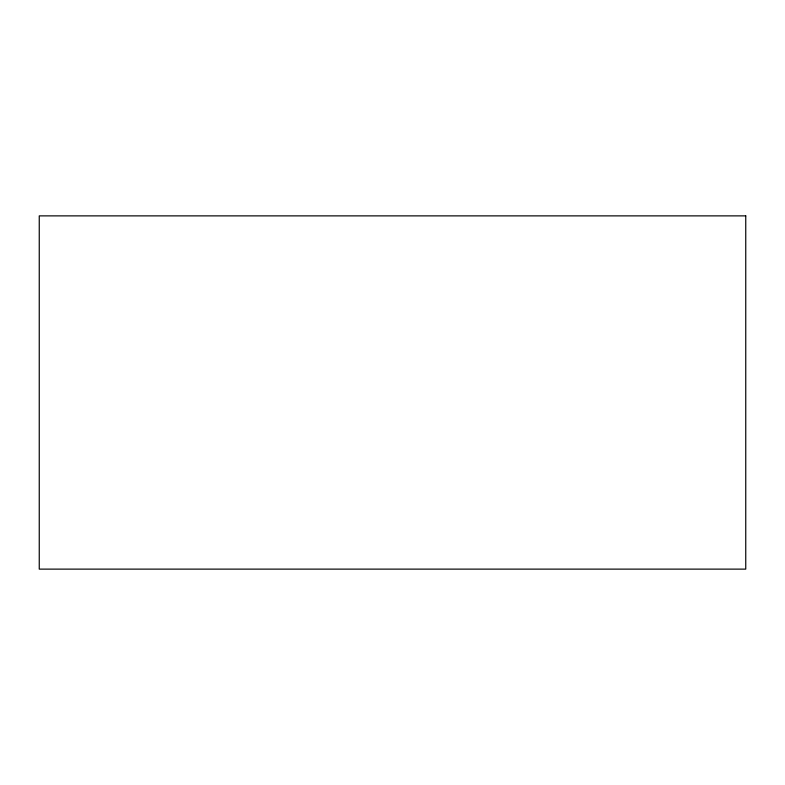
<?xml version="1.0" encoding="UTF-8"?>
<svg xmlns="http://www.w3.org/2000/svg" width="785" height="785" viewBox="0 0 785 785"><rect width="100%" height="100%" fill="white"/><g stroke="black" fill="none" stroke-linecap="round" stroke-linejoin="round"><path stroke-width="1.18" d="M745.75 215.875L39.25 215.875L39.25 569.125L745.75 569.125L745.75 215.875"/></g></svg>
